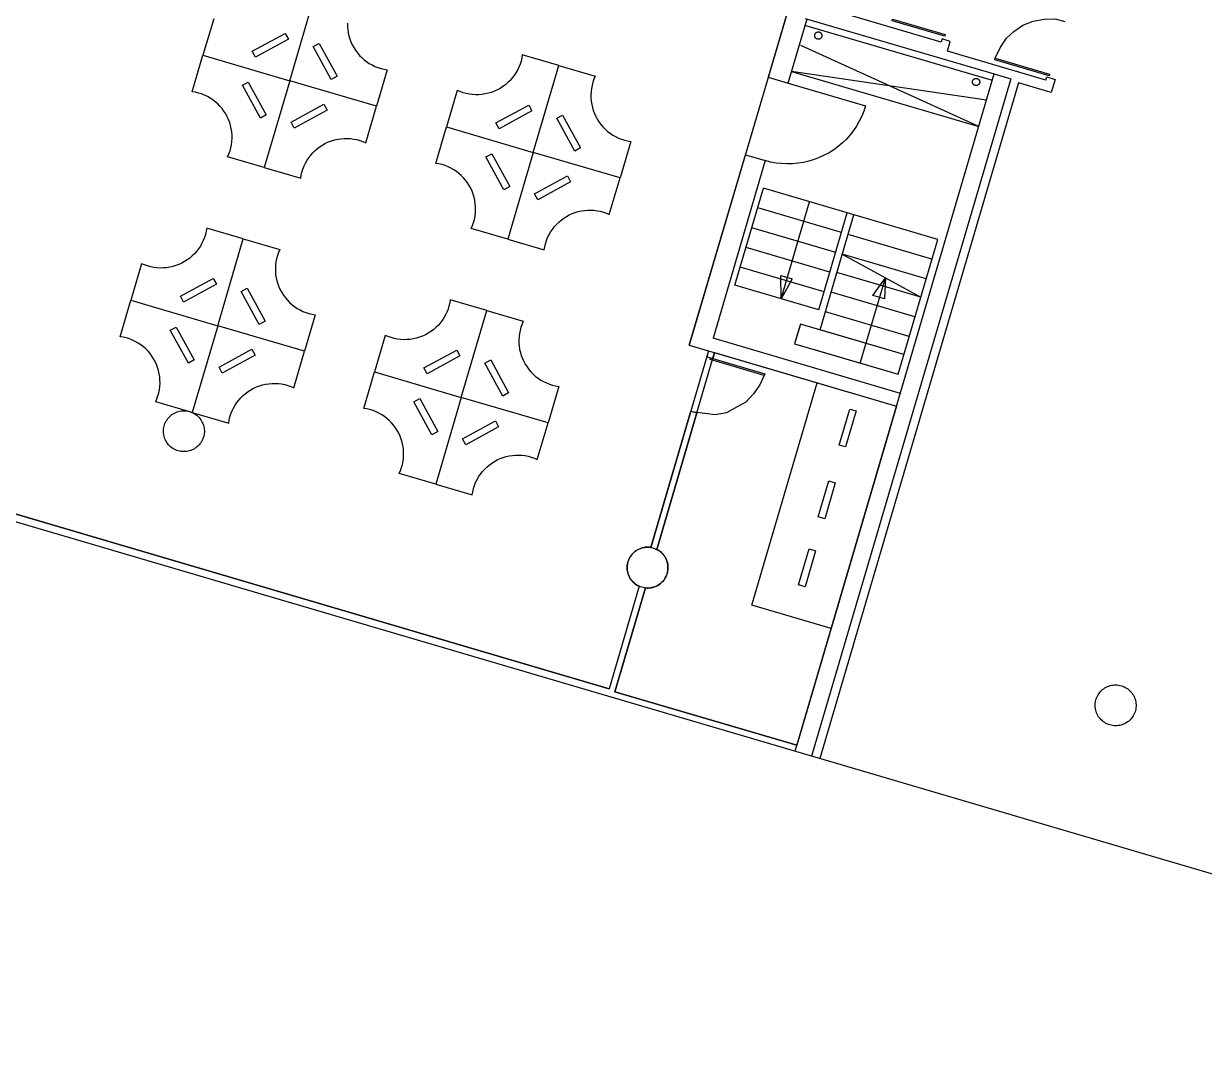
# Model space of a CAD drawing. Header units: inches. Extents: x 1826481.5 to 1826546.5, y 5114738.9 to 5114796.8.
# Drawn here: x 1826511 to 1826528.52, y 5114767.84 to 5114783.07 of the extents above; entities that cross this region are included whole.
import ezdxf

# ---------------------------------------------------------------- set-up
doc = ezdxf.new("R2010")
doc.units = ezdxf.units.IN
doc.header["$MEASUREMENT"] = 0
for name, color, linetype in [('Computer', 200, 'Continuous'), ('Desk', 34, 'Continuous'), ('Room', 92, 'Continuous')]:
    doc.layers.add(name, color=color, linetype=linetype)

msp = doc.modelspace()

# ---------------------------------------------------------------- linework, layer by layer
for points in [[(1826546.539, 5114782.6), (1826529.806, 5114770.116), (1826509.785, 5114776.002), (1826502.255, 5114750.399), (1826481.452, 5114738.928), (1826498.491, 5114796.757), (1826546.539, 5114782.6)], [(1826524.092, 5114789.214), (1826522.051, 5114782.276)], [(1826524.616, 5114782.795), (1826522.884, 5114783.304)], [(1826522.344, 5114782.189), (1826522.626, 5114783.142)], [(1826525.376, 5114782.227), (1826522.596, 5114783.045)], [(1826522.6, 5114783.149), (1826525.404, 5114782.325)], [(1826524.676, 5114782.91), (1826524.669, 5114782.886), (1826523.888, 5114783.115), (1826523.896, 5114783.14), (1826524.676, 5114782.91), (1826524.676, 5114782.91)], [(1826525.42, 5114782.559), (1826525.495, 5114782.722), (1826525.587, 5114782.854), (1826525.696, 5114782.955), (1826525.829, 5114783.048), (1826525.98, 5114783.11), (1826526.147, 5114783.14), (1826526.308, 5114783.145), (1826526.454, 5114783.102)], [(1826522.778, 5114782.842), (1826522.775, 5114782.843), (1826522.771, 5114782.845), (1826522.768, 5114782.847), (1826522.765, 5114782.849), (1826522.761, 5114782.851), (1826522.759, 5114782.853), (1826522.756, 5114782.856), (1826522.753, 5114782.858), (1826522.751, 5114782.861), (1826522.749, 5114782.864), (1826522.747, 5114782.867), (1826522.745, 5114782.871), (1826522.743, 5114782.874), (1826522.742, 5114782.878), (1826522.741, 5114782.881), (1826522.74, 5114782.885), (1826522.74, 5114782.889), (1826522.74, 5114782.893), (1826522.74, 5114782.896), (1826522.74, 5114782.9), (1826522.74, 5114782.904), (1826522.741, 5114782.908), (1826522.742, 5114782.911), (1826522.744, 5114782.915), (1826522.745, 5114782.918), (1826522.747, 5114782.921), (1826522.749, 5114782.925), (1826522.751, 5114782.928), (1826522.754, 5114782.931), (1826522.756, 5114782.933), (1826522.759, 5114782.936), (1826522.762, 5114782.938), (1826522.765, 5114782.94), (1826522.768, 5114782.942), (1826522.772, 5114782.944), (1826522.775, 5114782.945), (1826522.779, 5114782.946), (1826522.783, 5114782.947), (1826522.786, 5114782.948), (1826522.79, 5114782.948), (1826522.794, 5114782.948), (1826522.798, 5114782.948), (1826522.801, 5114782.948), (1826522.805, 5114782.947), (1826522.809, 5114782.946), (1826522.812, 5114782.945), (1826522.816, 5114782.943), (1826522.819, 5114782.942), (1826522.822, 5114782.94), (1826522.826, 5114782.938), (1826522.828, 5114782.935), (1826522.831, 5114782.933), (1826522.834, 5114782.93), (1826522.836, 5114782.927), (1826522.838, 5114782.924), (1826522.84, 5114782.921), (1826522.842, 5114782.917), (1826522.844, 5114782.914), (1826522.845, 5114782.91), (1826522.846, 5114782.907), (1826522.847, 5114782.903), (1826522.847, 5114782.899), (1826522.847, 5114782.896), (1826522.847, 5114782.892), (1826522.847, 5114782.888), (1826522.847, 5114782.884), (1826522.846, 5114782.881), (1826522.845, 5114782.877), (1826522.843, 5114782.874), (1826522.842, 5114782.87), (1826522.84, 5114782.867), (1826522.838, 5114782.864), (1826522.836, 5114782.861), (1826522.833, 5114782.858), (1826522.831, 5114782.855), (1826522.828, 5114782.853), (1826522.825, 5114782.85), (1826522.822, 5114782.848), (1826522.819, 5114782.846), (1826522.815, 5114782.845), (1826522.812, 5114782.843), (1826522.808, 5114782.842), (1826522.804, 5114782.841), (1826522.801, 5114782.841), (1826522.797, 5114782.84), (1826522.793, 5114782.84), (1826522.789, 5114782.84), (1826522.786, 5114782.841), (1826522.782, 5114782.841), (1826522.778, 5114782.842)], [(1826525.175, 5114781.545), (1826522.534, 5114782.745)], [(1826524.63, 5114782.844), (1826524.616, 5114782.795)], [(1826524.752, 5114782.808), (1826524.63, 5114782.844)], [(1826524.709, 5114782.662), (1826524.752, 5114782.808)], [(1826526.172, 5114782.232), (1826524.709, 5114782.662)], [(1826526.225, 5114782.322), (1826526.218, 5114782.298), (1826525.413, 5114782.534), (1826525.42, 5114782.559), (1826526.225, 5114782.322), (1826526.225, 5114782.322)], [(1826525.29, 5114781.935), (1826522.395, 5114782.362)], [(1826522.395, 5114782.362), (1826525.175, 5114781.545)], [(1826522.051, 5114782.276), (1826522.344, 5114782.189)], [(1826522.344, 5114782.189), (1826523.494, 5114781.851)], [(1826522.45, 5114772.278), (1826525.404, 5114782.325)], [(1826525.648, 5114782.253), (1826522.694, 5114772.207)], [(1826525.763, 5114782.193), (1826522.816, 5114772.171)], [(1826525.119, 5114782.154), (1826525.115, 5114782.155), (1826525.112, 5114782.157), (1826525.109, 5114782.158), (1826525.105, 5114782.16), (1826525.102, 5114782.162), (1826525.099, 5114782.165), (1826525.097, 5114782.167), (1826525.094, 5114782.17), (1826525.092, 5114782.173), (1826525.089, 5114782.176), (1826525.087, 5114782.179), (1826525.086, 5114782.182), (1826525.084, 5114782.186), (1826525.083, 5114782.189), (1826525.082, 5114782.193), (1826525.081, 5114782.197), (1826525.081, 5114782.2), (1826525.08, 5114782.204), (1826525.08, 5114782.208), (1826525.081, 5114782.212), (1826525.081, 5114782.215), (1826525.082, 5114782.219), (1826525.083, 5114782.223), (1826525.084, 5114782.226), (1826525.086, 5114782.23), (1826525.088, 5114782.233), (1826525.09, 5114782.236), (1826525.092, 5114782.239), (1826525.094, 5114782.242), (1826525.097, 5114782.245), (1826525.1, 5114782.247), (1826525.103, 5114782.25), (1826525.106, 5114782.252), (1826525.109, 5114782.254), (1826525.113, 5114782.255), (1826525.116, 5114782.257), (1826525.12, 5114782.258), (1826525.123, 5114782.259), (1826525.127, 5114782.259), (1826525.131, 5114782.26), (1826525.135, 5114782.26), (1826525.138, 5114782.26), (1826525.142, 5114782.259), (1826525.146, 5114782.258), (1826525.15, 5114782.257), (1826525.153, 5114782.256), (1826525.157, 5114782.255), (1826525.16, 5114782.253), (1826525.163, 5114782.251), (1826525.166, 5114782.249), (1826525.169, 5114782.247), (1826525.172, 5114782.244), (1826525.175, 5114782.242), (1826525.177, 5114782.239), (1826525.179, 5114782.236), (1826525.181, 5114782.232), (1826525.183, 5114782.229), (1826525.184, 5114782.226), (1826525.186, 5114782.222), (1826525.187, 5114782.218), (1826525.188, 5114782.215), (1826525.188, 5114782.211), (1826525.188, 5114782.207), (1826525.188, 5114782.203), (1826525.188, 5114782.2), (1826525.187, 5114782.196), (1826525.187, 5114782.192), (1826525.186, 5114782.189), (1826525.184, 5114782.185), (1826525.183, 5114782.182), (1826525.181, 5114782.178), (1826525.179, 5114782.175), (1826525.177, 5114782.172), (1826525.174, 5114782.169), (1826525.172, 5114782.167), (1826525.169, 5114782.164), (1826525.166, 5114782.162), (1826525.163, 5114782.16), (1826525.159, 5114782.158), (1826525.156, 5114782.156), (1826525.152, 5114782.155), (1826525.149, 5114782.154), (1826525.145, 5114782.153), (1826525.141, 5114782.152), (1826525.138, 5114782.152), (1826525.134, 5114782.152), (1826525.13, 5114782.152), (1826525.126, 5114782.152), (1826525.123, 5114782.153), (1826525.119, 5114782.154)], [(1826525.404, 5114782.325), (1826525.648, 5114782.253)], [(1826526.251, 5114782.05), (1826525.763, 5114782.193)], [(1826526.172, 5114782.232), (1826526.186, 5114782.28)], [(1826526.186, 5114782.28), (1826526.308, 5114782.245)], [(1826526.308, 5114782.245), (1826526.251, 5114782.05)], [(1826523.494, 5114781.851), (1826523.468, 5114781.773), (1826523.437, 5114781.697), (1826523.401, 5114781.624), (1826523.36, 5114781.553), (1826523.314, 5114781.485), (1826523.264, 5114781.421), (1826523.21, 5114781.36), (1826523.151, 5114781.303), (1826523.089, 5114781.25), (1826523.023, 5114781.201), (1826522.954, 5114781.157), (1826522.882, 5114781.118), (1826522.808, 5114781.084), (1826522.731, 5114781.055), (1826522.653, 5114781.031), (1826522.573, 5114781.013), (1826522.492, 5114781), (1826522.411, 5114780.992), (1826522.329, 5114780.991), (1826522.247, 5114780.995), (1826522.166, 5114781.004), (1826522.086, 5114781.019), (1826522.006, 5114781.039)], [(1826520.878, 5114778.302), (1826521.713, 5114781.126)], [(1826521.713, 5114781.126), (1826522.006, 5114781.039)], [(1826522.006, 5114781.039), (1826521.231, 5114778.404)], [(1826521.557, 5114779.191), (1826521.98, 5114780.63)], [(1826524.565, 5114779.87), (1826521.98, 5114780.63)], [(1826522.24, 5114778.99), (1826522.663, 5114780.429)], [(1826523.138, 5114779.971), (1826521.894, 5114780.337)], [(1826522.801, 5114778.825), (1826523.224, 5114780.264)], [(1826522.819, 5114778.529), (1826523.321, 5114780.235)], [(1826523.052, 5114779.679), (1826521.808, 5114780.045)], [(1826524.479, 5114779.577), (1826523.235, 5114779.943)], [(1826522.966, 5114779.386), (1826521.722, 5114779.752)], [(1826523.977, 5114777.87), (1826524.565, 5114779.87)], [(1826523.149, 5114779.65), (1826524.314, 5114779.016)], [(1826524.393, 5114779.284), (1826523.149, 5114779.65)], [(1826522.88, 5114779.094), (1826521.636, 5114779.459)], [(1826524.314, 5114779.016), (1826523.07, 5114779.382)], [(1826524.314, 5114779.016), (1826523.07, 5114779.382)], [(1826522.801, 5114778.825), (1826521.557, 5114779.191)], [(1826522.24, 5114778.99), (1826522.236, 5114779.336), (1826522.406, 5114779.286), (1826522.24, 5114778.99), (1826522.24, 5114778.99)], [(1826522.24, 5114778.99), (1826522.236, 5114779.336), (1826522.406, 5114779.286), (1826522.24, 5114778.99), (1826522.24, 5114778.99)], [(1826523.416, 5114778.035), (1826523.789, 5114779.303)], [(1826523.789, 5114779.303), (1826523.776, 5114778.989), (1826523.605, 5114779.039), (1826523.789, 5114779.303), (1826523.789, 5114779.303)], [(1826523.789, 5114779.303), (1826523.776, 5114778.989), (1826523.605, 5114779.039), (1826523.789, 5114779.303), (1826523.789, 5114779.303)], [(1826524.228, 5114778.724), (1826522.984, 5114779.089)], [(1826524.142, 5114778.431), (1826522.898, 5114778.797)], [(1826522.527, 5114778.615), (1826522.441, 5114778.322)], [(1826522.52, 5114778.59), (1826522.441, 5114778.322)], [(1826524.063, 5114778.163), (1826522.527, 5114778.615)], [(1826524.063, 5114778.163), (1826522.819, 5114778.529)], [(1826524.011, 5114777.587), (1826521.231, 5114778.404)], [(1826522.441, 5114778.322), (1826523.977, 5114777.87)], [(1826520.878, 5114778.302), (1826523.955, 5114777.397)], [(1826521.164, 5114778.218), (1826521.138, 5114778.129)], [(1826521.228, 5114778.102), (1826521.138, 5114778.129)], [(1826521.254, 5114778.192), (1826521.228, 5114778.102)], [(1826522.733, 5114778.236), (1826523.977, 5114777.87)], [(1826521.999, 5114777.876), (1826521.992, 5114777.851), (1826521.187, 5114778.088), (1826521.194, 5114778.112), (1826521.999, 5114777.876), (1826521.999, 5114777.876)], [(1826521.999, 5114777.876), (1826521.924, 5114777.712), (1826521.833, 5114777.58), (1826521.716, 5114777.455), (1826521.59, 5114777.387), (1826521.433, 5114777.301), (1826521.265, 5114777.27), (1826521.111, 5114777.289), (1826520.958, 5114777.308)], [(1826513.294, 5114776.735), (1826513.274, 5114776.742), (1826513.255, 5114776.75), (1826513.236, 5114776.759), (1826513.217, 5114776.77), (1826513.2, 5114776.782), (1826513.183, 5114776.795), (1826513.168, 5114776.809), (1826513.153, 5114776.825), (1826513.14, 5114776.841), (1826513.127, 5114776.858), (1826513.116, 5114776.876), (1826513.106, 5114776.895), (1826513.098, 5114776.914), (1826513.091, 5114776.934), (1826513.085, 5114776.955), (1826513.081, 5114776.975), (1826513.078, 5114776.996), (1826513.077, 5114777.018), (1826513.077, 5114777.039), (1826513.079, 5114777.06), (1826513.082, 5114777.081), (1826513.086, 5114777.101), (1826513.092, 5114777.122), (1826513.099, 5114777.142), (1826513.108, 5114777.161), (1826513.118, 5114777.179), (1826513.13, 5114777.197), (1826513.142, 5114777.214), (1826513.156, 5114777.23), (1826513.171, 5114777.246), (1826513.187, 5114777.26), (1826513.203, 5114777.273), (1826513.221, 5114777.284), (1826513.239, 5114777.295), (1826513.258, 5114777.304), (1826513.278, 5114777.312), (1826513.298, 5114777.318), (1826513.319, 5114777.323), (1826513.34, 5114777.327), (1826513.361, 5114777.329), (1826513.382, 5114777.329), (1826513.403, 5114777.328), (1826513.424, 5114777.326), (1826513.445, 5114777.322), (1826513.465, 5114777.317), (1826513.485, 5114777.31), (1826513.505, 5114777.302), (1826513.524, 5114777.293), (1826513.542, 5114777.282), (1826513.56, 5114777.27), (1826513.576, 5114777.257), (1826513.592, 5114777.243), (1826513.607, 5114777.227), (1826513.62, 5114777.211), (1826513.632, 5114777.194), (1826513.643, 5114777.176), (1826513.653, 5114777.157), (1826513.662, 5114777.138), (1826513.669, 5114777.118), (1826513.675, 5114777.097), (1826513.679, 5114777.077), (1826513.682, 5114777.056), (1826513.683, 5114777.035), (1826513.683, 5114777.013), (1826513.681, 5114776.992), (1826513.678, 5114776.971), (1826513.674, 5114776.951), (1826513.668, 5114776.93), (1826513.66, 5114776.911), (1826513.651, 5114776.891), (1826513.641, 5114776.873), (1826513.63, 5114776.855), (1826513.617, 5114776.838), (1826513.604, 5114776.822), (1826513.589, 5114776.807), (1826513.573, 5114776.792), (1826513.556, 5114776.78), (1826513.539, 5114776.768), (1826513.52, 5114776.757), (1826513.501, 5114776.748), (1826513.482, 5114776.74), (1826513.461, 5114776.734), (1826513.441, 5114776.729), (1826513.42, 5114776.726), (1826513.399, 5114776.723), (1826513.378, 5114776.723), (1826513.357, 5114776.724), (1826513.336, 5114776.726), (1826513.315, 5114776.73), (1826513.294, 5114776.735)], [(1826520.306, 5114775.302), (1826520.901, 5114777.324)], [(1826520.991, 5114777.298), (1826520.396, 5114775.274)], [(1826520.901, 5114777.324), (1826520.991, 5114777.298)], [(1826509.777, 5114776.122), (1826519.69, 5114773.207)], [(1826520.175, 5114774.712), (1826520.155, 5114774.718), (1826520.135, 5114774.726), (1826520.116, 5114774.736), (1826520.098, 5114774.747), (1826520.08, 5114774.759), (1826520.064, 5114774.772), (1826520.048, 5114774.786), (1826520.034, 5114774.801), (1826520.02, 5114774.818), (1826520.008, 5114774.835), (1826519.997, 5114774.853), (1826519.987, 5114774.872), (1826519.978, 5114774.891), (1826519.971, 5114774.911), (1826519.966, 5114774.931), (1826519.961, 5114774.952), (1826519.959, 5114774.973), (1826519.957, 5114774.994), (1826519.957, 5114775.015), (1826519.959, 5114775.036), (1826519.962, 5114775.057), (1826519.967, 5114775.078), (1826519.973, 5114775.098), (1826519.98, 5114775.118), (1826519.989, 5114775.137), (1826519.999, 5114775.156), (1826520.01, 5114775.174), (1826520.023, 5114775.191), (1826520.036, 5114775.207), (1826520.051, 5114775.222), (1826520.067, 5114775.236), (1826520.084, 5114775.249), (1826520.101, 5114775.261), (1826520.12, 5114775.271), (1826520.139, 5114775.28), (1826520.158, 5114775.288), (1826520.179, 5114775.295), (1826520.199, 5114775.3), (1826520.22, 5114775.303), (1826520.241, 5114775.305), (1826520.262, 5114775.306), (1826520.283, 5114775.305), (1826520.304, 5114775.303), (1826520.325, 5114775.299), (1826520.346, 5114775.293), (1826520.366, 5114775.287), (1826520.385, 5114775.279), (1826520.404, 5114775.269), (1826520.423, 5114775.259), (1826520.44, 5114775.247), (1826520.457, 5114775.234), (1826520.472, 5114775.219), (1826520.487, 5114775.204), (1826520.5, 5114775.188), (1826520.513, 5114775.17), (1826520.524, 5114775.152), (1826520.534, 5114775.134), (1826520.542, 5114775.114), (1826520.549, 5114775.094), (1826520.555, 5114775.074), (1826520.559, 5114775.053), (1826520.562, 5114775.032), (1826520.563, 5114775.011), (1826520.563, 5114774.99), (1826520.562, 5114774.969), (1826520.558, 5114774.948), (1826520.554, 5114774.927), (1826520.548, 5114774.907), (1826520.541, 5114774.887), (1826520.532, 5114774.868), (1826520.522, 5114774.849), (1826520.51, 5114774.831), (1826520.498, 5114774.814), (1826520.484, 5114774.798), (1826520.469, 5114774.783), (1826520.454, 5114774.769), (1826520.437, 5114774.756), (1826520.419, 5114774.744), (1826520.401, 5114774.734), (1826520.382, 5114774.725), (1826520.362, 5114774.717), (1826520.342, 5114774.711), (1826520.321, 5114774.706), (1826520.3, 5114774.702), (1826520.279, 5114774.7), (1826520.258, 5114774.699), (1826520.237, 5114774.7), (1826520.216, 5114774.703), (1826520.195, 5114774.706), (1826520.175, 5114774.712)], [(1826520.137, 5114774.726), (1826519.69, 5114773.207)], [(1826520.228, 5114774.701), (1826519.775, 5114773.162)], [(1826527.12, 5114772.669), (1826527.1, 5114772.676), (1826527.08, 5114772.684), (1826527.061, 5114772.693), (1826527.043, 5114772.704), (1826527.025, 5114772.716), (1826527.009, 5114772.729), (1826526.993, 5114772.743), (1826526.979, 5114772.759), (1826526.965, 5114772.775), (1826526.953, 5114772.792), (1826526.942, 5114772.81), (1826526.932, 5114772.829), (1826526.923, 5114772.848), (1826526.916, 5114772.868), (1826526.911, 5114772.889), (1826526.906, 5114772.91), (1826526.903, 5114772.931), (1826526.902, 5114772.952), (1826526.902, 5114772.973), (1826526.904, 5114772.994), (1826526.907, 5114773.015), (1826526.912, 5114773.036), (1826526.918, 5114773.056), (1826526.925, 5114773.076), (1826526.934, 5114773.095), (1826526.944, 5114773.114), (1826526.955, 5114773.131), (1826526.968, 5114773.148), (1826526.981, 5114773.165), (1826526.996, 5114773.18), (1826527.012, 5114773.194), (1826527.029, 5114773.207), (1826527.046, 5114773.218), (1826527.065, 5114773.229), (1826527.084, 5114773.238), (1826527.103, 5114773.246), (1826527.124, 5114773.252), (1826527.144, 5114773.257), (1826527.165, 5114773.261), (1826527.186, 5114773.263), (1826527.207, 5114773.263), (1826527.228, 5114773.262), (1826527.249, 5114773.26), (1826527.27, 5114773.256), (1826527.291, 5114773.251), (1826527.311, 5114773.244), (1826527.33, 5114773.236), (1826527.349, 5114773.227), (1826527.368, 5114773.216), (1826527.385, 5114773.204), (1826527.402, 5114773.191), (1826527.417, 5114773.177), (1826527.432, 5114773.162), (1826527.445, 5114773.145), (1826527.458, 5114773.128), (1826527.469, 5114773.11), (1826527.479, 5114773.091), (1826527.487, 5114773.072), (1826527.494, 5114773.052), (1826527.5, 5114773.032), (1826527.504, 5114773.011), (1826527.507, 5114772.99), (1826527.508, 5114772.969), (1826527.508, 5114772.948), (1826527.507, 5114772.926), (1826527.503, 5114772.905), (1826527.499, 5114772.885), (1826527.493, 5114772.865), (1826527.486, 5114772.845), (1826527.477, 5114772.825), (1826527.467, 5114772.807), (1826527.455, 5114772.789), (1826527.443, 5114772.772), (1826527.429, 5114772.756), (1826527.414, 5114772.741), (1826527.399, 5114772.727), (1826527.382, 5114772.714), (1826527.364, 5114772.702), (1826527.346, 5114772.691), (1826527.327, 5114772.682), (1826527.307, 5114772.675), (1826527.287, 5114772.668), (1826527.266, 5114772.663), (1826527.245, 5114772.66), (1826527.224, 5114772.658), (1826527.203, 5114772.657), (1826527.182, 5114772.658), (1826527.161, 5114772.66), (1826527.14, 5114772.664), (1826527.12, 5114772.669)], [(1826519.775, 5114773.162), (1826522.476, 5114772.368)]]:
    msp.add_lwpolyline(points)
at = {"layer": 'Computer'}
for points in [[(1826514.93, 5114782.841), (1826514.443, 5114782.573), (1826514.395, 5114782.661), (1826514.883, 5114782.927), (1826514.93, 5114782.841)], [(1826515.566, 5114782.244), (1826515.299, 5114782.731), (1826515.386, 5114782.779), (1826515.652, 5114782.292), (1826515.566, 5114782.244)], [(1826514.514, 5114781.67), (1826514.247, 5114782.157), (1826514.334, 5114782.205), (1826514.6, 5114781.717), (1826514.514, 5114781.67)], [(1826515.504, 5114781.789), (1826515.018, 5114781.521), (1826514.969, 5114781.609), (1826515.457, 5114781.875), (1826515.504, 5114781.789)], [(1826518.544, 5114781.778), (1826518.057, 5114781.51), (1826518.009, 5114781.598), (1826518.497, 5114781.864), (1826518.544, 5114781.778)], [(1826519.18, 5114781.181), (1826518.913, 5114781.668), (1826519, 5114781.716), (1826519.266, 5114781.229), (1826519.18, 5114781.181)], [(1826518.128, 5114780.607), (1826517.861, 5114781.094), (1826517.948, 5114781.142), (1826518.214, 5114780.654), (1826518.128, 5114780.607)], [(1826519.118, 5114780.726), (1826518.632, 5114780.458), (1826518.583, 5114780.546), (1826519.071, 5114780.812), (1826519.118, 5114780.726)], [(1826513.861, 5114779.207), (1826513.375, 5114778.94), (1826513.327, 5114779.027), (1826513.814, 5114779.293), (1826513.861, 5114779.207)], [(1826514.498, 5114778.611), (1826514.23, 5114779.097), (1826514.318, 5114779.146), (1826514.584, 5114778.658), (1826514.498, 5114778.611)], [(1826513.446, 5114778.037), (1826513.178, 5114778.523), (1826513.266, 5114778.571), (1826513.532, 5114778.084), (1826513.446, 5114778.037)], [(1826514.435, 5114778.155), (1826513.949, 5114777.888), (1826513.901, 5114777.975), (1826514.388, 5114778.241), (1826514.435, 5114778.155)], [(1826517.475, 5114778.145), (1826516.989, 5114777.877), (1826516.941, 5114777.964), (1826517.428, 5114778.23), (1826517.475, 5114778.145)], [(1826518.112, 5114777.548), (1826517.844, 5114778.035), (1826517.932, 5114778.083), (1826518.198, 5114777.595), (1826518.112, 5114777.548)], [(1826517.06, 5114776.974), (1826516.792, 5114777.46), (1826516.88, 5114777.509), (1826517.146, 5114777.021), (1826517.06, 5114776.974)], [(1826523.353, 5114777.326), (1826523.198, 5114776.793), (1826523.102, 5114776.82), (1826523.259, 5114777.353), (1826523.353, 5114777.326)], [(1826518.05, 5114777.093), (1826517.563, 5114776.825), (1826517.515, 5114776.912), (1826518.002, 5114777.178), (1826518.05, 5114777.093)], [(1826523.044, 5114776.26), (1826522.889, 5114775.727), (1826522.793, 5114775.755), (1826522.95, 5114776.288), (1826523.044, 5114776.26)], [(1826522.752, 5114775.253), (1826522.597, 5114774.72), (1826522.501, 5114774.748), (1826522.658, 5114775.28), (1826522.752, 5114775.253)]]:
    msp.add_lwpolyline(points, dxfattribs=at)
at = {"layer": 'Desk'}
for points in [[(1826514.95, 5114782.224), (1826515.328, 5114783.512)], [(1826514.95, 5114782.224), (1826515.328, 5114783.512)], [(1826513.822, 5114783.145), (1826513.662, 5114782.603), (1826514.95, 5114782.224)], [(1826515.805, 5114783.078), (1826515.806, 5114783.03), (1826515.81, 5114782.983), (1826515.817, 5114782.936), (1826515.827, 5114782.89), (1826515.841, 5114782.845), (1826515.857, 5114782.8), (1826515.877, 5114782.757), (1826515.9, 5114782.715), (1826515.925, 5114782.676), (1826515.954, 5114782.637), (1826515.984, 5114782.601), (1826516.018, 5114782.568), (1826516.053, 5114782.536), (1826516.091, 5114782.508), (1826516.13, 5114782.481), (1826516.172, 5114782.458), (1826516.215, 5114782.438), (1826516.259, 5114782.42), (1826516.304, 5114782.406), (1826516.35, 5114782.395), (1826516.397, 5114782.387), (1826516.237, 5114781.846), (1826514.95, 5114782.224)], [(1826514.95, 5114782.224), (1826514.571, 5114780.937), (1826514.029, 5114781.096), (1826514.029, 5114781.096), (1826514.048, 5114781.14), (1826514.064, 5114781.184), (1826514.076, 5114781.23), (1826514.086, 5114781.276), (1826514.092, 5114781.323), (1826514.094, 5114781.371), (1826514.094, 5114781.418), (1826514.09, 5114781.465), (1826514.083, 5114781.512), (1826514.073, 5114781.559), (1826514.059, 5114781.604), (1826514.042, 5114781.648), (1826514.023, 5114781.691), (1826514, 5114781.733), (1826513.974, 5114781.773), (1826513.946, 5114781.811), (1826513.915, 5114781.847), (1826513.882, 5114781.881), (1826513.846, 5114781.912), (1826513.809, 5114781.941), (1826513.769, 5114781.967), (1826513.728, 5114781.99), (1826513.685, 5114782.011), (1826513.641, 5114782.028), (1826513.596, 5114782.042), (1826513.55, 5114782.053), (1826513.503, 5114782.061), (1826513.662, 5114782.603), (1826514.95, 5114782.224)], [(1826518.564, 5114781.161), (1826518.943, 5114782.449), (1826518.401, 5114782.608), (1826518.401, 5114782.608), (1826518.393, 5114782.562), (1826518.382, 5114782.515), (1826518.368, 5114782.47), (1826518.35, 5114782.426), (1826518.33, 5114782.383), (1826518.307, 5114782.342), (1826518.281, 5114782.303), (1826518.252, 5114782.265), (1826518.22, 5114782.229), (1826518.187, 5114782.196), (1826518.151, 5114782.165), (1826518.113, 5114782.137), (1826518.073, 5114782.111), (1826518.031, 5114782.089), (1826517.988, 5114782.069), (1826517.944, 5114782.052), (1826517.898, 5114782.039), (1826517.852, 5114782.028), (1826517.805, 5114782.021), (1826517.758, 5114782.017), (1826517.71, 5114782.017), (1826517.663, 5114782.02), (1826517.616, 5114782.026), (1826517.57, 5114782.035), (1826517.524, 5114782.047), (1826517.479, 5114782.063), (1826517.436, 5114782.082), (1826517.276, 5114781.54), (1826518.564, 5114781.161)], [(1826518.564, 5114781.161), (1826518.943, 5114782.449), (1826519.484, 5114782.29), (1826519.484, 5114782.29), (1826519.465, 5114782.246), (1826519.45, 5114782.201), (1826519.437, 5114782.156), (1826519.428, 5114782.109), (1826519.422, 5114782.062), (1826519.419, 5114782.015), (1826519.42, 5114781.967), (1826519.424, 5114781.92), (1826519.431, 5114781.873), (1826519.441, 5114781.827), (1826519.455, 5114781.782), (1826519.471, 5114781.737), (1826519.491, 5114781.694), (1826519.514, 5114781.653), (1826519.539, 5114781.613), (1826519.568, 5114781.575), (1826519.598, 5114781.539), (1826519.632, 5114781.505), (1826519.667, 5114781.473), (1826519.705, 5114781.445), (1826519.744, 5114781.419), (1826519.786, 5114781.395), (1826519.829, 5114781.375), (1826519.873, 5114781.358), (1826519.918, 5114781.343), (1826519.964, 5114781.332), (1826520.011, 5114781.324), (1826519.851, 5114780.783), (1826518.564, 5114781.161)], [(1826514.95, 5114782.224), (1826514.571, 5114780.937), (1826515.113, 5114780.777), (1826515.113, 5114780.777), (1826515.121, 5114780.824), (1826515.132, 5114780.87), (1826515.146, 5114780.915), (1826515.163, 5114780.96), (1826515.184, 5114781.002), (1826515.207, 5114781.044), (1826515.233, 5114781.083), (1826515.262, 5114781.121), (1826515.293, 5114781.156), (1826515.327, 5114781.19), (1826515.363, 5114781.221), (1826515.401, 5114781.249), (1826515.441, 5114781.274), (1826515.483, 5114781.297), (1826515.526, 5114781.317), (1826515.57, 5114781.333), (1826515.615, 5114781.347), (1826515.662, 5114781.357), (1826515.709, 5114781.365), (1826515.756, 5114781.368), (1826515.803, 5114781.369), (1826515.851, 5114781.366), (1826515.898, 5114781.36), (1826515.944, 5114781.351), (1826515.99, 5114781.338), (1826516.035, 5114781.323), (1826516.078, 5114781.304), (1826516.237, 5114781.846), (1826514.95, 5114782.224)], [(1826518.564, 5114781.161), (1826518.185, 5114779.874), (1826517.643, 5114780.033), (1826517.643, 5114780.033), (1826517.662, 5114780.077), (1826517.678, 5114780.121), (1826517.69, 5114780.167), (1826517.7, 5114780.214), (1826517.706, 5114780.261), (1826517.709, 5114780.308), (1826517.708, 5114780.355), (1826517.704, 5114780.403), (1826517.697, 5114780.449), (1826517.687, 5114780.496), (1826517.673, 5114780.541), (1826517.656, 5114780.586), (1826517.637, 5114780.629), (1826517.614, 5114780.67), (1826517.588, 5114780.71), (1826517.56, 5114780.748), (1826517.529, 5114780.784), (1826517.496, 5114780.818), (1826517.46, 5114780.849), (1826517.423, 5114780.878), (1826517.383, 5114780.904), (1826517.342, 5114780.928), (1826517.299, 5114780.948), (1826517.255, 5114780.965), (1826517.21, 5114780.98), (1826517.164, 5114780.991), (1826517.117, 5114780.998), (1826517.276, 5114781.54), (1826518.564, 5114781.161)], [(1826518.564, 5114781.161), (1826518.185, 5114779.874), (1826518.727, 5114779.715), (1826518.727, 5114779.715), (1826518.735, 5114779.761), (1826518.746, 5114779.807), (1826518.76, 5114779.853), (1826518.777, 5114779.897), (1826518.798, 5114779.94), (1826518.821, 5114779.981), (1826518.847, 5114780.02), (1826518.876, 5114780.058), (1826518.907, 5114780.094), (1826518.941, 5114780.127), (1826518.977, 5114780.158), (1826519.015, 5114780.186), (1826519.055, 5114780.211), (1826519.097, 5114780.234), (1826519.14, 5114780.254), (1826519.184, 5114780.271), (1826519.23, 5114780.284), (1826519.276, 5114780.295), (1826519.323, 5114780.302), (1826519.37, 5114780.306), (1826519.417, 5114780.306), (1826519.465, 5114780.303), (1826519.512, 5114780.297), (1826519.558, 5114780.288), (1826519.604, 5114780.275), (1826519.649, 5114780.26), (1826519.692, 5114780.241), (1826519.851, 5114780.783), (1826518.564, 5114781.161)], [(1826513.881, 5114778.591), (1826514.26, 5114779.879), (1826513.718, 5114780.038), (1826513.718, 5114780.038), (1826513.71, 5114779.991), (1826513.699, 5114779.945), (1826513.685, 5114779.9), (1826513.668, 5114779.856), (1826513.647, 5114779.813), (1826513.624, 5114779.772), (1826513.598, 5114779.732), (1826513.569, 5114779.694), (1826513.538, 5114779.659), (1826513.504, 5114779.626), (1826513.468, 5114779.595), (1826513.43, 5114779.566), (1826513.39, 5114779.541), (1826513.348, 5114779.518), (1826513.305, 5114779.498), (1826513.261, 5114779.482), (1826513.216, 5114779.468), (1826513.169, 5114779.458), (1826513.122, 5114779.451), (1826513.075, 5114779.447), (1826513.028, 5114779.446), (1826512.98, 5114779.449), (1826512.933, 5114779.455), (1826512.887, 5114779.464), (1826512.841, 5114779.477), (1826512.797, 5114779.493), (1826512.753, 5114779.511), (1826512.594, 5114778.97), (1826513.881, 5114778.591)], [(1826513.881, 5114778.591), (1826514.26, 5114779.879), (1826514.802, 5114779.719), (1826514.802, 5114779.719), (1826514.783, 5114779.676), (1826514.767, 5114779.631), (1826514.755, 5114779.585), (1826514.745, 5114779.539), (1826514.739, 5114779.492), (1826514.737, 5114779.444), (1826514.737, 5114779.397), (1826514.741, 5114779.35), (1826514.748, 5114779.303), (1826514.758, 5114779.257), (1826514.772, 5114779.211), (1826514.789, 5114779.167), (1826514.809, 5114779.124), (1826514.831, 5114779.082), (1826514.857, 5114779.042), (1826514.885, 5114779.004), (1826514.916, 5114778.968), (1826514.949, 5114778.934), (1826514.985, 5114778.903), (1826515.022, 5114778.874), (1826515.062, 5114778.848), (1826515.103, 5114778.825), (1826515.146, 5114778.804), (1826515.19, 5114778.787), (1826515.235, 5114778.773), (1826515.281, 5114778.762), (1826515.328, 5114778.754), (1826515.169, 5114778.212), (1826513.881, 5114778.591)], [(1826513.881, 5114778.591), (1826513.503, 5114777.303), (1826512.961, 5114777.463), (1826512.961, 5114777.463), (1826512.98, 5114777.506), (1826512.995, 5114777.551), (1826513.008, 5114777.597), (1826513.017, 5114777.643), (1826513.023, 5114777.69), (1826513.026, 5114777.737), (1826513.025, 5114777.785), (1826513.022, 5114777.832), (1826513.014, 5114777.879), (1826513.004, 5114777.925), (1826512.99, 5114777.971), (1826512.974, 5114778.015), (1826512.954, 5114778.058), (1826512.931, 5114778.1), (1826512.906, 5114778.14), (1826512.878, 5114778.178), (1826512.847, 5114778.214), (1826512.813, 5114778.248), (1826512.778, 5114778.279), (1826512.74, 5114778.308), (1826512.701, 5114778.334), (1826512.659, 5114778.357), (1826512.617, 5114778.377), (1826512.572, 5114778.395), (1826512.527, 5114778.409), (1826512.481, 5114778.42), (1826512.434, 5114778.428), (1826512.594, 5114778.97), (1826513.881, 5114778.591)], [(1826517.495, 5114777.528), (1826517.874, 5114778.816), (1826517.332, 5114778.975), (1826517.332, 5114778.975), (1826517.324, 5114778.928), (1826517.313, 5114778.882), (1826517.299, 5114778.837), (1826517.282, 5114778.793), (1826517.262, 5114778.75), (1826517.238, 5114778.709), (1826517.212, 5114778.669), (1826517.183, 5114778.631), (1826517.152, 5114778.596), (1826517.118, 5114778.563), (1826517.082, 5114778.532), (1826517.044, 5114778.504), (1826517.004, 5114778.478), (1826516.963, 5114778.455), (1826516.919, 5114778.436), (1826516.875, 5114778.419), (1826516.83, 5114778.405), (1826516.783, 5114778.395), (1826516.737, 5114778.388), (1826516.689, 5114778.384), (1826516.642, 5114778.383), (1826516.595, 5114778.386), (1826516.548, 5114778.392), (1826516.501, 5114778.402), (1826516.455, 5114778.414), (1826516.411, 5114778.43), (1826516.367, 5114778.448), (1826516.208, 5114777.907), (1826517.495, 5114777.528)], [(1826517.495, 5114777.528), (1826517.874, 5114778.816), (1826518.416, 5114778.656), (1826518.416, 5114778.656), (1826518.397, 5114778.613), (1826518.381, 5114778.568), (1826518.369, 5114778.522), (1826518.359, 5114778.476), (1826518.353, 5114778.429), (1826518.351, 5114778.382), (1826518.351, 5114778.334), (1826518.355, 5114778.287), (1826518.362, 5114778.24), (1826518.373, 5114778.194), (1826518.386, 5114778.148), (1826518.403, 5114778.104), (1826518.423, 5114778.061), (1826518.445, 5114778.019), (1826518.471, 5114777.979), (1826518.499, 5114777.941), (1826518.53, 5114777.905), (1826518.563, 5114777.871), (1826518.599, 5114777.84), (1826518.636, 5114777.811), (1826518.676, 5114777.785), (1826518.717, 5114777.762), (1826518.76, 5114777.742), (1826518.804, 5114777.724), (1826518.849, 5114777.71), (1826518.895, 5114777.699), (1826518.942, 5114777.691), (1826518.783, 5114777.149), (1826517.495, 5114777.528)], [(1826513.881, 5114778.591), (1826513.503, 5114777.303), (1826514.044, 5114777.144), (1826514.044, 5114777.144), (1826514.052, 5114777.191), (1826514.063, 5114777.237), (1826514.077, 5114777.282), (1826514.095, 5114777.326), (1826514.115, 5114777.369), (1826514.138, 5114777.41), (1826514.165, 5114777.45), (1826514.193, 5114777.488), (1826514.225, 5114777.523), (1826514.258, 5114777.556), (1826514.294, 5114777.587), (1826514.333, 5114777.615), (1826514.372, 5114777.641), (1826514.414, 5114777.664), (1826514.457, 5114777.683), (1826514.502, 5114777.7), (1826514.547, 5114777.714), (1826514.593, 5114777.724), (1826514.64, 5114777.731), (1826514.687, 5114777.735), (1826514.735, 5114777.736), (1826514.782, 5114777.733), (1826514.829, 5114777.727), (1826514.876, 5114777.717), (1826514.921, 5114777.705), (1826514.966, 5114777.689), (1826515.01, 5114777.671), (1826515.169, 5114778.212), (1826513.881, 5114778.591)], [(1826517.495, 5114777.528), (1826517.117, 5114776.24), (1826516.575, 5114776.4), (1826516.575, 5114776.4), (1826516.594, 5114776.443), (1826516.609, 5114776.488), (1826516.622, 5114776.534), (1826516.631, 5114776.58), (1826516.637, 5114776.627), (1826516.64, 5114776.675), (1826516.639, 5114776.722), (1826516.636, 5114776.769), (1826516.628, 5114776.816), (1826516.618, 5114776.862), (1826516.605, 5114776.908), (1826516.588, 5114776.952), (1826516.568, 5114776.995), (1826516.545, 5114777.037), (1826516.52, 5114777.077), (1826516.492, 5114777.115), (1826516.461, 5114777.151), (1826516.427, 5114777.185), (1826516.392, 5114777.216), (1826516.354, 5114777.245), (1826516.315, 5114777.271), (1826516.273, 5114777.294), (1826516.231, 5114777.315), (1826516.186, 5114777.332), (1826516.141, 5114777.346), (1826516.095, 5114777.357), (1826516.048, 5114777.365), (1826516.208, 5114777.907), (1826517.495, 5114777.528)], [(1826523.955, 5114777.397), (1826522.985, 5114774.098), (1826521.808, 5114774.444), (1826522.778, 5114777.743), (1826523.955, 5114777.397)], [(1826517.495, 5114777.528), (1826517.117, 5114776.24), (1826517.658, 5114776.081), (1826517.658, 5114776.081), (1826517.666, 5114776.128), (1826517.677, 5114776.174), (1826517.691, 5114776.219), (1826517.709, 5114776.263), (1826517.729, 5114776.306), (1826517.752, 5114776.347), (1826517.779, 5114776.387), (1826517.807, 5114776.425), (1826517.839, 5114776.46), (1826517.873, 5114776.493), (1826517.909, 5114776.524), (1826517.947, 5114776.553), (1826517.987, 5114776.578), (1826518.028, 5114776.601), (1826518.071, 5114776.621), (1826518.116, 5114776.637), (1826518.161, 5114776.651), (1826518.207, 5114776.661), (1826518.254, 5114776.668), (1826518.301, 5114776.672), (1826518.349, 5114776.673), (1826518.396, 5114776.67), (1826518.443, 5114776.664), (1826518.49, 5114776.655), (1826518.535, 5114776.642), (1826518.58, 5114776.626), (1826518.624, 5114776.608), (1826518.783, 5114777.149), (1826517.495, 5114777.528)]]:
    msp.add_lwpolyline(points, dxfattribs=at)
at = {"layer": 'Room'}
for points in [[(1826522.331, 5114783.229), (1826520.878, 5114778.302), (1826521.164, 5114778.218), (1826520.306, 5114775.302), (1826520.306, 5114775.302), (1826520.286, 5114775.305), (1826520.265, 5114775.306), (1826520.244, 5114775.305), (1826520.224, 5114775.304), (1826520.203, 5114775.3), (1826520.183, 5114775.296), (1826520.163, 5114775.29), (1826520.144, 5114775.282), (1826520.125, 5114775.274), (1826520.106, 5114775.264), (1826520.089, 5114775.253), (1826520.072, 5114775.241), (1826520.056, 5114775.227), (1826520.042, 5114775.213), (1826520.028, 5114775.197), (1826520.015, 5114775.181), (1826520.003, 5114775.164), (1826519.993, 5114775.146), (1826519.984, 5114775.127), (1826519.976, 5114775.108), (1826519.969, 5114775.088), (1826519.964, 5114775.068), (1826519.96, 5114775.048), (1826519.958, 5114775.027), (1826519.957, 5114775.006), (1826519.958, 5114774.986), (1826519.959, 5114774.965), (1826519.963, 5114774.944), (1826519.967, 5114774.924), (1826519.973, 5114774.904), (1826519.981, 5114774.885), (1826519.99, 5114774.866), (1826519.999, 5114774.848), (1826520.011, 5114774.83), (1826520.023, 5114774.814), (1826520.036, 5114774.798), (1826520.051, 5114774.783), (1826520.067, 5114774.769), (1826520.083, 5114774.757), (1826520.1, 5114774.745), (1826520.118, 5114774.735), (1826520.137, 5114774.726), (1826519.689, 5114773.207), (1826509.776, 5114776.123)], [(1826523.955, 5114777.397), (1826522.476, 5114772.368), (1826519.775, 5114773.162), (1826520.228, 5114774.701), (1826520.228, 5114774.701), (1826520.249, 5114774.7), (1826520.27, 5114774.7), (1826520.291, 5114774.701), (1826520.312, 5114774.704), (1826520.333, 5114774.708), (1826520.353, 5114774.714), (1826520.373, 5114774.721), (1826520.392, 5114774.73), (1826520.411, 5114774.739), (1826520.429, 5114774.75), (1826520.446, 5114774.763), (1826520.462, 5114774.776), (1826520.477, 5114774.791), (1826520.491, 5114774.806), (1826520.505, 5114774.823), (1826520.516, 5114774.84), (1826520.527, 5114774.859), (1826520.536, 5114774.878), (1826520.544, 5114774.897), (1826520.551, 5114774.917), (1826520.556, 5114774.937), (1826520.56, 5114774.958), (1826520.563, 5114774.979), (1826520.563, 5114775), (1826520.563, 5114775.021), (1826520.561, 5114775.042), (1826520.557, 5114775.063), (1826520.552, 5114775.084), (1826520.546, 5114775.104), (1826520.538, 5114775.123), (1826520.529, 5114775.143), (1826520.519, 5114775.161), (1826520.507, 5114775.178), (1826520.494, 5114775.195), (1826520.48, 5114775.211), (1826520.465, 5114775.226), (1826520.449, 5114775.24), (1826520.432, 5114775.252), (1826520.415, 5114775.264), (1826520.396, 5114775.274), (1826521.254, 5114778.192), (1826523.955, 5114777.397)]]:
    msp.add_lwpolyline(points, dxfattribs=at)

doc.saveas('drawing.dxf')
